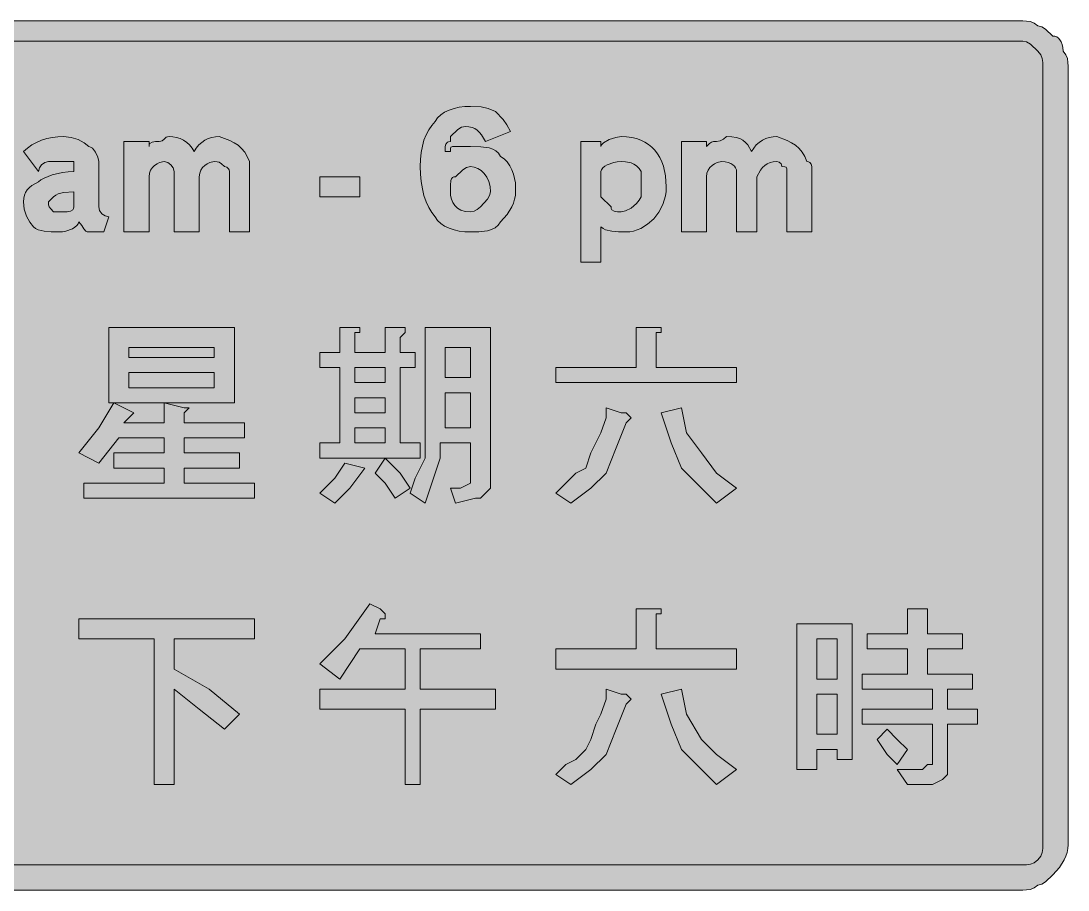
# Model space of a CAD drawing. Header units: metres. Extents: x 13 to 556, y 31 to 239.
# Drawn here: x 306.1 to 556.3, y 31.2 to 238.8 of the extents above; entities that cross this region are included whole.
import ezdxf

# ---------------------------------------------------------------- set-up
doc = ezdxf.new("R2010")
doc.units = ezdxf.units.M
doc.layers.add('FILL_BLACK_000000', color=7, linetype='Continuous', true_color=0x000000)
doc.layers.add('FILL_WHITE_FFFFFF', color=7, linetype='Continuous', true_color=0xffffff)

msp = doc.modelspace()

# ---------------------------------------------------------------- hatches: boundary and pattern name
at = {"layer": 'FILL_BLACK_000000', "true_color": 0x000000}
h = msp.add_hatch(color=7, dxfattribs=at)
h.dxf.hatch_style = 1
h.paths.add_polyline_path([(546.39, 238.78), (547.29, 238.65), (548.19, 238.29), (549.09, 237.6), (549.99, 237.39), (550.89, 236.85), (552.69, 235.2), (553.14, 235.14), (553.57, 234.97), (553.98, 234.69), (554.34, 234.3), (554.65, 233.79), (554.88, 233.17), (555.04, 232.44), (555.09, 231.6), (555.78, 230.7), (556.14, 229.8), (556.27, 228.9), (556.29, 228), (556.29, 42), (556.23, 41.1), (556.07, 40.2), (555.78, 39.3), (555.39, 38.4), (554.27, 36.6), (552.69, 34.8), (550.89, 33.15), (549.99, 32.61), (549.09, 32.4), (548.19, 31.71), (547.29, 31.35), (546.39, 31.22), (545.49, 31.2), (22.29, 31.2), (21.39, 31.26), (20.49, 31.42), (19.59, 31.71), (18.69, 32.1), (16.89, 33.22), (15.09, 34.8), (14.38, 35.7), (13.89, 36.6), (13.4, 37.5), (12.69, 38.4), (12.69, 42), (12.69, 228), (12.9, 229.97), (13.44, 232.05), (14.21, 233.91), (14.64, 234.64), (15.09, 235.2), (16.89, 236.85), (17.79, 237.39), (18.69, 237.6), (19.59, 238.29), (20.49, 238.65), (21.39, 238.78), (22.29, 238.8), (545.49, 238.8), (546.39, 238.78)])
h.paths.add_polyline_path([(20.53, 233.57), (19.72, 233.05), (18.99, 232.35), (18.38, 231.48), (17.9, 230.46), (17.6, 229.29), (17.49, 228), (17.49, 42), (17.49, 39.6), (17.89, 39.55), (18.18, 39.41), (18.54, 39), (18.69, 38.4), (19.59, 37.71), (20.49, 37.35), (21.39, 37.22), (22.29, 37.2), (545.49, 37.2), (546.39, 37.22), (547.29, 37.35), (548.19, 37.71), (549.09, 38.4), (549.78, 39.3), (550.14, 40.2), (550.27, 41.1), (550.29, 42), (550.29, 228), (550.27, 228.9), (550.14, 229.8), (549.78, 230.7), (549.09, 231.6), (547.29, 233.25), (546.39, 233.79), (545.49, 234), (22.29, 234), (21.39, 233.89), (20.53, 233.57)], flags=16)
h = msp.add_hatch(color=7, dxfattribs=at)
h.dxf.hatch_style = 1
h.paths.add_polyline_path([(408.71, 208.29), (408.84, 208.65), (409.2, 208.78), (409.89, 208.8), (413.49, 208.8), (415.97, 208.76), (417.99, 208.5), (418.83, 208.21), (419.56, 207.79), (420.18, 207.19), (420.69, 206.4), (421.53, 205.84), (422.27, 205.11), (422.88, 204.23), (423.39, 203.25), (423.78, 202.22), (424.06, 201.17), (424.23, 200.15), (424.29, 199.2), (424.29, 198), (424.23, 197.1), (424.06, 196.2), (423.78, 195.3), (423.39, 194.4), (422.27, 192.6), (420.69, 190.8), (420.13, 190.01), (419.4, 189.41), (418.52, 188.99), (417.54, 188.7), (415.46, 188.44), (413.49, 188.4), (412.14, 188.46), (410.83, 188.62), (409.57, 188.91), (408.39, 189.3), (407.33, 189.81), (406.4, 190.42), (405.65, 191.16), (405.09, 192), (404.25, 193.01), (403.52, 194.21), (402.9, 195.59), (402.39, 197.1), (402, 198.73), (401.71, 200.44), (401.55, 202.2), (401.49, 204), (401.55, 205.74), (401.71, 207.37), (402, 208.89), (402.39, 210.3), (402.9, 211.59), (403.52, 212.77), (404.25, 213.84), (405.09, 214.8), (405.65, 215.64), (406.4, 216.37), (407.33, 216.99), (408.39, 217.5), (409.57, 217.89), (410.83, 218.17), (412.14, 218.34), (413.49, 218.4), (416.04, 218.25), (417.71, 217.89), (419.49, 217.2), (421.29, 215.25), (422.19, 213.99), (423.09, 212.4), (417.09, 210), (416.17, 211.57), (415.68, 212.19), (415.14, 212.7), (414.55, 213.09), (413.88, 213.37), (413.14, 213.54), (412.29, 213.6), (411.39, 213.39), (410.49, 212.85), (408.69, 211.2), (408.69, 210), (408.29, 209.95), (408, 209.81), (407.64, 209.4), (407.49, 208.8), (407.49, 207.6), (408.69, 207.6), (408.71, 208.29)])
h.paths.add_polyline_path([(411.69, 203.25), (409.89, 201.6), (409.49, 201.54), (409.2, 201.37), (408.98, 201.09), (408.84, 200.7), (408.71, 199.57), (408.69, 198), (408.75, 197.1), (408.93, 196.24), (409.26, 195.43), (409.74, 194.7), (410.39, 194.09), (411.22, 193.61), (412.25, 193.31), (413.49, 193.2), (414.37, 193.39), (415.14, 193.8), (415.89, 194.4), (417.54, 196.2), (418.08, 197.1), (418.29, 198), (418.18, 199.29), (417.88, 200.46), (417.4, 201.48), (416.79, 202.35), (416.06, 203.05), (415.25, 203.57), (414.39, 203.89), (413.49, 204), (412.59, 203.79), (411.69, 203.25)], flags=16)
h = msp.add_hatch(color=7, dxfattribs=at)
h.dxf.hatch_style = 1
h.paths.add_polyline_path([(322.29, 188.4), (321.89, 188.45), (321.58, 188.61), (321.09, 189.15), (320.6, 189.92), (319.89, 190.8), (319.78, 190.35), (319.48, 189.92), (319, 189.51), (318.39, 189.15), (316.85, 188.61), (315.99, 188.45), (315.09, 188.4), (313.31, 188.42), (311.64, 188.55), (310.2, 188.91), (309.59, 189.2), (309.09, 189.6), (308.21, 190.71), (307.44, 192.15), (306.9, 193.82), (306.69, 195.6), (306.75, 196.45), (306.92, 197.19), (307.2, 197.86), (307.59, 198.45), (308.1, 198.99), (308.72, 199.48), (310.29, 200.4), (310.85, 200.85), (311.6, 201.28), (313.59, 202.05), (316.03, 202.59), (317.34, 202.75), (318.69, 202.8), (318.69, 205.2), (316.29, 205.2), (312.69, 205.2), (311.81, 204.99), (311.04, 204.45), (310.5, 203.68), (310.29, 202.8), (306.69, 207.6), (307.64, 208.44), (308.7, 209.17), (309.83, 209.79), (311.04, 210.3), (312.3, 210.69), (313.61, 210.97), (314.94, 211.14), (316.29, 211.2), (318.07, 210.99), (319.74, 210.45), (321.18, 209.68), (322.29, 208.8), (322.74, 208.69), (323.17, 208.41), (323.94, 207.45), (324.48, 206.27), (324.69, 205.2), (324.69, 194.4), (324.9, 193.52), (325.44, 192.75), (326.21, 192.21), (327.09, 192), (325.89, 188.4), (322.29, 188.4)])
h.paths.add_polyline_path([(312.84, 194.4), (313.2, 193.91), (313.89, 193.2), (316.29, 193.2), (317.17, 193.22), (317.94, 193.35), (318.48, 193.71), (318.64, 194), (318.69, 194.4), (318.69, 198), (316.29, 197.85), (314.98, 197.49), (314.39, 197.2), (313.89, 196.8), (312.69, 195.6), (312.71, 194.89), (312.84, 194.4)], flags=16)
h = msp.add_hatch(color=7, dxfattribs=at)
h.dxf.hatch_style = 1
h.paths.add_polyline_path([(351.22, 204.97), (350.62, 204.69), (350.04, 204.3), (349.51, 203.79), (349.08, 203.17), (348.8, 202.44), (348.69, 201.6), (348.69, 188.4), (342.69, 188.4), (342.69, 202.8), (342.48, 203.68), (341.94, 204.45), (341.17, 204.99), (340.29, 205.2), (339.22, 204.97), (338.62, 204.69), (338.04, 204.3), (337.51, 203.79), (337.08, 203.17), (336.8, 202.44), (336.69, 201.6), (336.69, 188.4), (330.69, 188.4), (330.69, 210), (336.69, 210), (336.69, 208.8), (336.74, 209.2), (336.9, 209.49), (337.44, 209.85), (338.21, 209.98), (339.09, 210), (339.49, 210.05), (339.8, 210.19), (340.29, 210.6), (340.78, 211.01), (341.09, 211.15), (341.49, 211.2), (342.39, 211.14), (343.27, 210.97), (344.13, 210.69), (344.94, 210.3), (345.7, 209.79), (346.38, 209.17), (346.99, 208.44), (347.49, 207.6), (347.99, 208.44), (348.6, 209.17), (349.28, 209.79), (350.04, 210.3), (350.85, 210.69), (351.71, 210.97), (352.59, 211.14), (353.49, 211.2), (355.97, 210.26), (357.03, 209.72), (357.99, 209.1), (358.83, 208.36), (359.56, 207.49), (360.18, 206.44), (360.69, 205.2), (360.69, 204), (360.69, 188.4), (355.89, 188.4), (355.89, 202.8), (355.84, 203.2), (355.7, 203.49), (355.29, 203.85), (354.69, 204), (353.98, 204.69), (353.49, 205.05), (353, 205.18), (352.29, 205.2), (351.22, 204.97)])
h = msp.add_hatch(color=7, dxfattribs=at)
h.dxf.hatch_style = 1
h.paths.add_polyline_path([(460.07, 197.01), (459.82, 195.98), (459.46, 194.98), (458.52, 193.15), (457.29, 191.55), (455.84, 190.24), (454.22, 189.24), (452.48, 188.62), (451.59, 188.46), (450.69, 188.4), (448.91, 188.42), (447.24, 188.55), (445.8, 188.91), (445.19, 189.2), (444.69, 189.6), (444.69, 181.2), (439.89, 181.2), (439.89, 210), (444.69, 210), (444.69, 208.8), (444.85, 209.25), (445.27, 209.68), (446.64, 210.45), (448.23, 210.99), (449.49, 211.2), (450.8, 211.14), (452.02, 210.98), (453.16, 210.71), (454.22, 210.34), (455.19, 209.87), (456.07, 209.3), (456.87, 208.64), (457.59, 207.9), (458.22, 207.07), (458.77, 206.16), (459.24, 205.17), (459.62, 204.11), (460.12, 201.78), (460.29, 199.2), (460.23, 198.09), (460.07, 197.01)])
h.paths.add_polyline_path([(451.89, 194.1), (452.56, 194.61), (453.2, 195.22), (453.79, 195.96), (454.29, 196.8), (454.29, 201.6), (454.29, 202.8), (453.79, 203.59), (453.2, 204.19), (452.56, 204.61), (451.89, 204.9), (450.58, 205.16), (449.49, 205.2), (448.59, 205.15), (447.73, 204.99), (446.19, 204.45), (445.58, 204.09), (445.1, 203.68), (444.8, 203.25), (444.69, 202.8), (444.69, 196.8), (447.09, 194.4), (447.14, 194), (447.3, 193.71), (447.84, 193.35), (448.61, 193.22), (449.49, 193.2), (450.58, 193.42), (451.89, 194.1)], flags=16)
h = msp.add_hatch(color=7, dxfattribs=at)
h.dxf.hatch_style = 1
h.paths.add_polyline_path([(485.84, 205.14), (485.1, 204.97), (484.43, 204.69), (483.84, 204.3), (483.3, 203.79), (482.81, 203.17), (481.89, 201.6), (481.89, 188.4), (477.09, 188.4), (477.09, 202.8), (477.03, 203.25), (476.86, 203.68), (476.58, 204.09), (476.19, 204.45), (475.68, 204.76), (475.06, 204.99), (474.33, 205.15), (473.49, 205.2), (472.42, 204.97), (471.82, 204.69), (471.24, 204.3), (470.71, 203.79), (470.28, 203.17), (470, 202.44), (469.89, 201.6), (469.89, 188.4), (463.89, 188.4), (463.89, 210), (469.89, 210), (469.89, 208.8), (470.6, 209.49), (471.09, 209.85), (471.58, 209.98), (472.29, 210), (473.17, 210.19), (473.94, 210.6), (474.69, 211.2), (475.93, 211.14), (476.98, 210.97), (477.85, 210.69), (478.59, 210.3), (479.21, 209.79), (479.75, 209.17), (480.69, 207.6), (481.19, 208.44), (481.8, 209.17), (482.48, 209.79), (483.24, 210.3), (484.05, 210.69), (484.91, 210.97), (485.79, 211.14), (486.69, 211.2), (489.17, 210.26), (490.23, 209.72), (491.19, 209.1), (492.03, 208.36), (492.77, 207.49), (493.38, 206.44), (493.89, 205.2), (494.29, 205.15), (494.58, 205.01), (494.94, 204.6), (495.09, 204), (495.09, 188.4), (489.09, 188.4), (489.09, 202.8), (489.07, 203.49), (488.94, 203.85), (488.58, 203.98), (487.89, 204), (487.84, 204.4), (487.7, 204.69), (487.29, 205.05), (486.69, 205.2), (485.84, 205.14)])
h = msp.add_hatch(color=7, dxfattribs=at)
h.dxf.hatch_style = 1
h.paths.add_polyline_path([(387.09, 196.8), (377.49, 196.8), (377.49, 201.6), (387.09, 201.6), (387.09, 196.8)])
h = msp.add_hatch(color=7, dxfattribs=at)
h.dxf.hatch_style = 1
h.paths.add_polyline_path([(327.09, 165.6), (357.09, 165.6), (357.09, 147.6), (327.09, 147.6), (327.09, 165.6)])
h.paths.add_polyline_path([(331.89, 160.8), (331.89, 158.4), (352.29, 158.4), (352.29, 160.8), (331.89, 160.8)], flags=16)
h.paths.add_polyline_path([(352.29, 154.8), (331.89, 154.8), (331.89, 151.2), (352.29, 151.2), (352.29, 154.8)], flags=16)
h = msp.add_hatch(color=7, dxfattribs=at)
h.dxf.hatch_style = 1
h.paths.add_polyline_path([(387.09, 165.6), (387.09, 164.4), (385.89, 164.4), (385.89, 159.6), (393.09, 159.6), (393.09, 165.6), (396.69, 165.6), (397.89, 165.6), (397.89, 164.4), (396.69, 163.2), (396.69, 159.6), (400.29, 159.6), (400.29, 156), (396.69, 156), (396.69, 138), (401.49, 138), (401.49, 134.4), (377.49, 134.4), (377.49, 138), (382.29, 138), (382.29, 156), (377.49, 156), (377.49, 159.6), (382.29, 159.6), (382.29, 165.6), (385.89, 165.6), (387.09, 165.6)])
h.paths.add_polyline_path([(385.89, 145.2), (393.09, 145.2), (393.09, 148.8), (385.89, 148.8), (385.89, 145.2)], flags=16)
h.paths.add_polyline_path([(385.89, 141.6), (385.89, 138), (393.09, 138), (393.09, 141.6), (385.89, 141.6)], flags=16)
h.paths.add_polyline_path([(393.09, 156), (385.89, 156), (385.89, 152.4), (393.09, 152.4), (393.09, 156)], flags=16)
h = msp.add_hatch(color=7, dxfattribs=at)
h.dxf.hatch_style = 1
h.paths.add_polyline_path([(418.29, 127.2), (417.09, 126), (415.89, 124.8), (414.69, 124.8), (409.89, 123.6), (408.69, 127.2), (411.09, 127.2), (413.49, 128.4), (413.49, 129.6), (413.49, 138), (406.29, 138), (406.29, 134.4), (405.09, 130.8), (403.89, 127.2), (402.69, 123.6), (399.09, 126), (400.29, 129.6), (402.69, 134.4), (402.69, 139.2), (402.69, 146.4), (402.69, 165.6), (418.29, 165.6), (418.29, 129.6), (418.29, 127.2)])
h.paths.add_polyline_path([(407.49, 150), (407.49, 141.6), (413.49, 141.6), (413.49, 150), (407.49, 150)], flags=16)
h.paths.add_polyline_path([(413.49, 160.8), (407.49, 160.8), (407.49, 153.6), (413.49, 153.6), (413.49, 160.8)], flags=16)
h = msp.add_hatch(color=7, dxfattribs=at)
h.dxf.hatch_style = 1
h.paths.add_polyline_path([(457.89, 165.6), (459.09, 165.6), (459.09, 164.4), (457.89, 164.4), (457.89, 156), (477.09, 156), (477.09, 152.4), (433.89, 152.4), (433.89, 156), (453.09, 156), (453.09, 165.6), (456.69, 165.6), (457.89, 165.6)])
h = msp.add_hatch(color=7, dxfattribs=at)
h.dxf.hatch_style = 1
h.paths.add_polyline_path([(330.69, 142.8), (340.29, 142.8), (340.29, 147.6), (345.09, 146.4), (346.29, 146.4), (345.09, 145.2), (345.09, 142.8), (359.49, 142.8), (359.49, 139.2), (345.09, 139.2), (345.09, 135.6), (358.29, 135.6), (358.29, 132), (345.09, 132), (345.09, 128.4), (361.89, 128.4), (361.89, 124.8), (321.09, 124.8), (321.09, 128.4), (340.29, 128.4), (340.29, 132), (328.29, 132), (328.29, 135.6), (340.29, 135.6), (340.29, 139.2), (329.49, 139.2), (324.69, 133.2), (319.89, 135.6), (324.69, 141.6), (328.29, 147.6), (333.09, 145.2), (330.69, 142.8)])
h = msp.add_hatch(color=7, dxfattribs=at)
h.dxf.hatch_style = 1
h.paths.add_polyline_path([(450.69, 145.2), (451.89, 144), (450.69, 142.8), (448.29, 136.8), (445.89, 130.8), (442.29, 127.2), (437.49, 123.6), (433.89, 126), (436.29, 128.4), (438.69, 130.8), (441.09, 132), (442.29, 135.6), (443.49, 138), (444.69, 140.4), (445.89, 144), (445.89, 146.4), (449.49, 145.2), (450.69, 145.2)])
h = msp.add_hatch(color=7, dxfattribs=at)
h.dxf.hatch_style = 1
h.paths.add_polyline_path([(465.09, 140.4), (468.69, 135.6), (472.29, 130.8), (477.09, 127.2), (472.29, 123.6), (468.69, 127.2), (463.89, 132), (461.49, 138), (459.09, 145.2), (463.89, 146.4), (465.09, 140.4)])
h = msp.add_hatch(color=7, dxfattribs=at)
h.dxf.hatch_style = 1
h.paths.add_polyline_path([(381.09, 129.6), (383.49, 133.2), (388.29, 132), (384.69, 127.2), (381.09, 123.6), (377.49, 126), (381.09, 129.6)])
h = msp.add_hatch(color=7, dxfattribs=at)
h.dxf.hatch_style = 1
h.paths.add_polyline_path([(396.69, 130.8), (399.09, 127.2), (395.49, 124.8), (393.09, 128.4), (390.69, 130.8), (393.09, 134.4), (396.69, 130.8)])
h = msp.add_hatch(color=7, dxfattribs=at)
h.dxf.hatch_style = 1
h.paths.add_polyline_path([(383.49, 91.2), (389.49, 99.6), (391.89, 98.4), (393.09, 97.2), (393.09, 96), (391.89, 96), (390.69, 92.4), (415.89, 92.4), (415.89, 88.8), (401.49, 88.8), (401.49, 79.2), (419.49, 79.2), (419.49, 74.4), (401.49, 74.4), (401.49, 56.4), (397.89, 56.4), (397.89, 74.4), (377.49, 74.4), (377.49, 79.2), (397.89, 79.2), (397.89, 88.8), (387.09, 88.8), (382.29, 81.6), (377.49, 85.2), (383.49, 91.2)])
h = msp.add_hatch(color=7, dxfattribs=at)
h.dxf.hatch_style = 1
h.paths.add_polyline_path([(457.89, 98.4), (459.09, 98.4), (459.09, 97.2), (457.89, 97.2), (457.89, 88.8), (477.09, 88.8), (477.09, 84), (433.89, 84), (433.89, 88.8), (453.09, 88.8), (453.09, 98.4), (456.69, 98.4), (457.89, 98.4)])
h = msp.add_hatch(color=7, dxfattribs=at)
h.dxf.hatch_style = 1
h.paths.add_polyline_path([(517.89, 88.8), (508.29, 88.8), (508.29, 92.4), (517.89, 92.4), (517.89, 98.4), (521.49, 98.4), (522.69, 98.4), (522.69, 97.2), (522.69, 92.4), (531.09, 92.4), (531.09, 88.8), (522.69, 88.8), (522.69, 82.8), (533.49, 82.8), (533.49, 79.2), (527.49, 79.2), (527.49, 74.4), (534.69, 74.4), (534.69, 70.8), (527.49, 70.8), (527.49, 61.2), (527.49, 58.8), (526.29, 57.6), (523.89, 56.4), (521.49, 56.4), (517.89, 56.4), (515.49, 60), (520.29, 60), (521.49, 60), (522.69, 61.2), (523.89, 61.2), (523.89, 62.4), (523.89, 70.8), (507.09, 70.8), (507.09, 74.4), (523.89, 74.4), (523.89, 79.2), (507.09, 79.2), (507.09, 82.8), (517.89, 82.8), (517.89, 88.8)])
h = msp.add_hatch(color=7, dxfattribs=at)
h.dxf.hatch_style = 1
h.paths.add_polyline_path([(361.89, 96), (361.89, 91.2), (342.69, 91.2), (342.69, 84), (351.09, 79.2), (358.29, 73.2), (354.69, 69.6), (348.69, 74.4), (342.69, 79.2), (342.69, 56.4), (337.89, 56.4), (337.89, 91.2), (319.89, 91.2), (319.89, 96), (361.89, 96)])
h = msp.add_hatch(color=7, dxfattribs=at)
h.dxf.hatch_style = 1
h.paths.add_polyline_path([(501.09, 62.4), (501.09, 64.8), (496.29, 64.8), (496.29, 60), (491.49, 60), (491.49, 62.4), (491.49, 94.8), (504.69, 94.8), (504.69, 62.4), (501.09, 62.4)])
h.paths.add_polyline_path([(496.29, 91.2), (496.29, 81.6), (501.09, 81.6), (501.09, 91.2), (496.29, 91.2)], flags=16)
h.paths.add_polyline_path([(501.09, 78), (496.29, 78), (496.29, 68.4), (501.09, 68.4), (501.09, 78)], flags=16)
h = msp.add_hatch(color=7, dxfattribs=at)
h.dxf.hatch_style = 1
h.paths.add_polyline_path([(450.69, 78), (451.89, 76.8), (450.69, 75.6), (448.29, 69.6), (445.89, 63.6), (442.29, 60), (437.49, 56.4), (433.89, 58.8), (436.29, 61.2), (438.69, 62.4), (441.09, 64.8), (442.29, 67.2), (443.49, 70.8), (444.69, 73.2), (445.89, 76.8), (445.89, 79.2), (449.49, 78), (450.69, 78)])
h = msp.add_hatch(color=7, dxfattribs=at)
h.dxf.hatch_style = 1
h.paths.add_polyline_path([(465.09, 73.2), (468.69, 67.2), (472.29, 63.6), (477.09, 60), (472.29, 56.4), (468.69, 60), (463.89, 64.8), (461.49, 70.8), (459.09, 78), (463.89, 79.2), (465.09, 73.2)])
h = msp.add_hatch(color=7, dxfattribs=at)
h.dxf.hatch_style = 1
h.paths.add_polyline_path([(515.49, 67.2), (517.89, 64.8), (515.49, 61.2), (513.09, 63.6), (510.69, 67.2), (513.09, 69.6), (515.49, 67.2)])
at = {"layer": 'FILL_WHITE_FFFFFF', "true_color": 0xffffff}
h = msp.add_hatch(color=7, dxfattribs=at)
h.dxf.hatch_style = 1
h.paths.add_polyline_path([(545.49, 234), (546.39, 233.79), (547.29, 233.25), (549.09, 231.6), (549.78, 230.7), (550.14, 229.8), (550.27, 228.9), (550.29, 228), (550.29, 42), (550.27, 41.1), (550.14, 40.2), (549.78, 39.3), (549.09, 38.4), (548.19, 37.71), (547.29, 37.35), (546.39, 37.22), (545.49, 37.2), (22.29, 37.2), (21.39, 37.22), (20.49, 37.35), (19.59, 37.71), (18.69, 38.4), (18, 39.3), (17.64, 40.2), (17.51, 41.1), (17.49, 42), (17.49, 228), (17.51, 228.9), (17.64, 229.8), (18, 230.7), (18.69, 231.6), (20.49, 233.25), (21.39, 233.79), (22.29, 234), (545.49, 234)])

# ---------------------------------------------------------------- linework, layer by layer
at = {"layer": 'FILL_BLACK_000000', "lineweight": 0, "true_color": 0x000000}
for points in [[(22.29, 238.8), (545.49, 238.8), (546.39, 238.78), (547.29, 238.65), (548.19, 238.29), (549.09, 237.6), (549.99, 237.39), (550.89, 236.85), (552.69, 235.2), (553.14, 235.14), (553.57, 234.97), (553.98, 234.69), (554.34, 234.3), (554.65, 233.79), (554.88, 233.17), (555.04, 232.44), (555.09, 231.6), (555.78, 230.7), (556.14, 229.8), (556.27, 228.9), (556.29, 228), (556.29, 42), (556.23, 41.1), (556.07, 40.2), (555.78, 39.3), (555.39, 38.4), (554.27, 36.6), (552.69, 34.8), (550.89, 33.15), (549.99, 32.61), (549.09, 32.4), (548.19, 31.71), (547.29, 31.35), (546.39, 31.22), (545.49, 31.2), (22.29, 31.2)], [(22.29, 37.2), (545.49, 37.2), (546.39, 37.22), (547.29, 37.35), (548.19, 37.71), (549.09, 38.4), (549.78, 39.3), (550.14, 40.2), (550.27, 41.1), (550.29, 42), (550.29, 228), (550.27, 228.9), (550.14, 229.8), (549.78, 230.7), (549.09, 231.6), (547.29, 233.25), (546.39, 233.79), (545.49, 234), (22.29, 234)]]:
    msp.add_lwpolyline(points, dxfattribs=at)
for points in [[(408.71, 208.29), (408.84, 208.65), (409.2, 208.78), (409.89, 208.8), (413.49, 208.8), (415.97, 208.76), (417.99, 208.5), (418.83, 208.21), (419.56, 207.79), (420.18, 207.19), (420.69, 206.4), (421.53, 205.84), (422.27, 205.11), (422.88, 204.23), (423.39, 203.25), (423.78, 202.22), (424.06, 201.17), (424.23, 200.15), (424.29, 199.2), (424.29, 198), (424.23, 197.1), (424.06, 196.2), (423.78, 195.3), (423.39, 194.4), (422.27, 192.6), (420.69, 190.8), (420.13, 190.01), (419.4, 189.41), (418.52, 188.99), (417.54, 188.7), (415.46, 188.44), (413.49, 188.4), (412.14, 188.46), (410.83, 188.62), (409.57, 188.91), (408.39, 189.3), (407.33, 189.81), (406.4, 190.42), (405.65, 191.16), (405.09, 192), (404.25, 193.01), (403.52, 194.21), (402.9, 195.59), (402.39, 197.1), (402, 198.73), (401.71, 200.44), (401.55, 202.2), (401.49, 204), (401.55, 205.74), (401.71, 207.37), (402, 208.89), (402.39, 210.3), (402.9, 211.59), (403.52, 212.77), (404.25, 213.84), (405.09, 214.8), (405.65, 215.64), (406.4, 216.37), (407.33, 216.99), (408.39, 217.5), (409.57, 217.89), (410.83, 218.17), (412.14, 218.34), (413.49, 218.4), (416.04, 218.25), (417.71, 217.89), (419.49, 217.2), (421.29, 215.25), (422.19, 213.99), (423.09, 212.4), (417.09, 210), (416.17, 211.57), (415.68, 212.19), (415.14, 212.7), (414.55, 213.09), (413.88, 213.37), (413.14, 213.54), (412.29, 213.6), (411.39, 213.39), (410.49, 212.85), (408.69, 211.2), (408.69, 210), (408.29, 209.95), (408, 209.81), (407.64, 209.4), (407.49, 208.8), (407.49, 207.6), (408.69, 207.6)], [(322.29, 188.4), (321.89, 188.45), (321.58, 188.61), (321.09, 189.15), (320.6, 189.92), (319.89, 190.8), (319.78, 190.35), (319.48, 189.92), (319, 189.51), (318.39, 189.15), (316.85, 188.61), (315.99, 188.45), (315.09, 188.4), (313.31, 188.42), (311.64, 188.55), (310.2, 188.91), (309.59, 189.2), (309.09, 189.6), (308.21, 190.71), (307.44, 192.15), (306.9, 193.82), (306.69, 195.6), (306.75, 196.45), (306.92, 197.19), (307.2, 197.86), (307.59, 198.45), (308.1, 198.99), (308.72, 199.48), (310.29, 200.4), (310.85, 200.85), (311.6, 201.28), (313.59, 202.05), (316.03, 202.59), (317.34, 202.75), (318.69, 202.8), (318.69, 205.2), (316.29, 205.2), (312.69, 205.2), (311.81, 204.99), (311.04, 204.45), (310.5, 203.68), (310.29, 202.8), (306.69, 207.6), (307.64, 208.44), (308.7, 209.17), (309.83, 209.79), (311.04, 210.3), (312.3, 210.69), (313.61, 210.97), (314.94, 211.14), (316.29, 211.2), (318.07, 210.99), (319.74, 210.45), (321.18, 209.68), (322.29, 208.8), (322.74, 208.69), (323.17, 208.41), (323.94, 207.45), (324.48, 206.27), (324.69, 205.2), (324.69, 194.4), (324.9, 193.52), (325.44, 192.75), (326.21, 192.21), (327.09, 192), (325.89, 188.4)], [(351.22, 204.97), (350.62, 204.69), (350.04, 204.3), (349.51, 203.79), (349.08, 203.17), (348.8, 202.44), (348.69, 201.6), (348.69, 188.4), (342.69, 188.4), (342.69, 202.8), (342.48, 203.68), (341.94, 204.45), (341.17, 204.99), (340.29, 205.2), (339.22, 204.97), (338.62, 204.69), (338.04, 204.3), (337.51, 203.79), (337.08, 203.17), (336.8, 202.44), (336.69, 201.6), (336.69, 188.4), (330.69, 188.4), (330.69, 210), (336.69, 210), (336.69, 208.8), (336.74, 209.2), (336.9, 209.49), (337.44, 209.85), (338.21, 209.98), (339.09, 210), (339.49, 210.05), (339.8, 210.19), (340.29, 210.6), (340.78, 211.01), (341.09, 211.15), (341.49, 211.2), (342.39, 211.14), (343.27, 210.97), (344.13, 210.69), (344.94, 210.3), (345.7, 209.79), (346.38, 209.17), (346.99, 208.44), (347.49, 207.6), (347.99, 208.44), (348.6, 209.17), (349.28, 209.79), (350.04, 210.3), (350.85, 210.69), (351.71, 210.97), (352.59, 211.14), (353.49, 211.2), (355.97, 210.26), (357.03, 209.72), (357.99, 209.1), (358.83, 208.36), (359.56, 207.49), (360.18, 206.44), (360.69, 205.2), (360.69, 204), (360.69, 188.4), (355.89, 188.4), (355.89, 202.8), (355.84, 203.2), (355.7, 203.49), (355.29, 203.85), (354.69, 204), (353.98, 204.69), (353.49, 205.05), (353, 205.18), (352.29, 205.2)], [(460.07, 197.01), (459.82, 195.98), (459.46, 194.98), (458.52, 193.15), (457.29, 191.55), (455.84, 190.24), (454.22, 189.24), (452.48, 188.62), (451.59, 188.46), (450.69, 188.4), (448.91, 188.42), (447.24, 188.55), (445.8, 188.91), (445.19, 189.2), (444.69, 189.6), (444.69, 181.2), (439.89, 181.2), (439.89, 210), (444.69, 210), (444.69, 208.8), (444.85, 209.25), (445.27, 209.68), (446.64, 210.45), (448.23, 210.99), (449.49, 211.2), (450.8, 211.14), (452.02, 210.98), (453.16, 210.71), (454.22, 210.34), (455.19, 209.87), (456.07, 209.3), (456.87, 208.64), (457.59, 207.9), (458.22, 207.07), (458.77, 206.16), (459.24, 205.17), (459.62, 204.11), (460.12, 201.78), (460.29, 199.2), (460.23, 198.09)], [(485.84, 205.14), (485.1, 204.97), (484.43, 204.69), (483.84, 204.3), (483.3, 203.79), (482.81, 203.17), (481.89, 201.6), (481.89, 188.4), (477.09, 188.4), (477.09, 202.8), (477.03, 203.25), (476.86, 203.68), (476.58, 204.09), (476.19, 204.45), (475.68, 204.76), (475.06, 204.99), (474.33, 205.15), (473.49, 205.2), (472.42, 204.97), (471.82, 204.69), (471.24, 204.3), (470.71, 203.79), (470.28, 203.17), (470, 202.44), (469.89, 201.6), (469.89, 188.4), (463.89, 188.4), (463.89, 210), (469.89, 210), (469.89, 208.8), (470.6, 209.49), (471.09, 209.85), (471.58, 209.98), (472.29, 210), (473.17, 210.19), (473.94, 210.6), (474.69, 211.2), (475.93, 211.14), (476.98, 210.97), (477.85, 210.69), (478.59, 210.3), (479.21, 209.79), (479.75, 209.17), (480.69, 207.6), (481.19, 208.44), (481.8, 209.17), (482.48, 209.79), (483.24, 210.3), (484.05, 210.69), (484.91, 210.97), (485.79, 211.14), (486.69, 211.2), (489.17, 210.26), (490.23, 209.72), (491.19, 209.1), (492.03, 208.36), (492.77, 207.49), (493.38, 206.44), (493.89, 205.2), (494.29, 205.15), (494.58, 205.01), (494.94, 204.6), (495.09, 204), (495.09, 188.4), (489.09, 188.4), (489.09, 202.8), (489.07, 203.49), (488.94, 203.85), (488.58, 203.98), (487.89, 204), (487.84, 204.4), (487.7, 204.69), (487.29, 205.05), (486.69, 205.2)], [(451.89, 194.1), (452.56, 194.61), (453.2, 195.22), (453.79, 195.96), (454.29, 196.8), (454.29, 201.6), (454.29, 202.8), (453.79, 203.59), (453.2, 204.19), (452.56, 204.61), (451.89, 204.9), (450.58, 205.16), (449.49, 205.2), (448.59, 205.15), (447.73, 204.99), (446.19, 204.45), (445.58, 204.09), (445.1, 203.68), (444.8, 203.25), (444.69, 202.8), (444.69, 196.8), (447.09, 194.4), (447.14, 194), (447.3, 193.71), (447.84, 193.35), (448.61, 193.22), (449.49, 193.2), (450.58, 193.42)], [(411.69, 203.25), (409.89, 201.6), (409.49, 201.54), (409.2, 201.37), (408.98, 201.09), (408.84, 200.7), (408.71, 199.57), (408.69, 198), (408.75, 197.1), (408.93, 196.24), (409.26, 195.43), (409.74, 194.7), (410.39, 194.09), (411.22, 193.61), (412.25, 193.31), (413.49, 193.2), (414.37, 193.39), (415.14, 193.8), (415.89, 194.4), (417.54, 196.2), (418.08, 197.1), (418.29, 198), (418.18, 199.29), (417.88, 200.46), (417.4, 201.48), (416.79, 202.35), (416.06, 203.05), (415.25, 203.57), (414.39, 203.89), (413.49, 204), (412.59, 203.79)], [(387.09, 196.8), (377.49, 196.8), (377.49, 201.6), (387.09, 201.6)], [(312.84, 194.4), (313.2, 193.91), (313.89, 193.2), (316.29, 193.2), (317.17, 193.22), (317.94, 193.35), (318.48, 193.71), (318.64, 194), (318.69, 194.4), (318.69, 198), (316.29, 197.85), (314.98, 197.49), (314.39, 197.2), (313.89, 196.8), (312.69, 195.6), (312.71, 194.89)], [(327.09, 165.6), (357.09, 165.6), (357.09, 147.6), (327.09, 147.6)], [(387.09, 165.6), (387.09, 164.4), (385.89, 164.4), (385.89, 159.6), (393.09, 159.6), (393.09, 165.6), (396.69, 165.6), (397.89, 165.6), (397.89, 164.4), (396.69, 163.2), (396.69, 159.6), (400.29, 159.6), (400.29, 156), (396.69, 156), (396.69, 138), (401.49, 138), (401.49, 134.4), (377.49, 134.4), (377.49, 138), (382.29, 138), (382.29, 156), (377.49, 156), (377.49, 159.6), (382.29, 159.6), (382.29, 165.6), (385.89, 165.6)], [(418.29, 127.2), (417.09, 126), (415.89, 124.8), (414.69, 124.8), (409.89, 123.6), (408.69, 127.2), (411.09, 127.2), (413.49, 128.4), (413.49, 129.6), (413.49, 138), (406.29, 138), (406.29, 134.4), (405.09, 130.8), (403.89, 127.2), (402.69, 123.6), (399.09, 126), (400.29, 129.6), (402.69, 134.4), (402.69, 139.2), (402.69, 146.4), (402.69, 165.6), (418.29, 165.6), (418.29, 129.6)], [(457.89, 165.6), (459.09, 165.6), (459.09, 164.4), (457.89, 164.4), (457.89, 156), (477.09, 156), (477.09, 152.4), (433.89, 152.4), (433.89, 156), (453.09, 156), (453.09, 165.6), (456.69, 165.6)], [(331.89, 160.8), (331.89, 158.4), (352.29, 158.4), (352.29, 160.8)], [(413.49, 160.8), (407.49, 160.8), (407.49, 153.6), (413.49, 153.6)], [(393.09, 156), (385.89, 156), (385.89, 152.4), (393.09, 152.4)], [(352.29, 154.8), (331.89, 154.8), (331.89, 151.2), (352.29, 151.2)], [(385.89, 145.2), (393.09, 145.2), (393.09, 148.8), (385.89, 148.8)], [(407.49, 150), (407.49, 141.6), (413.49, 141.6), (413.49, 150)], [(330.69, 142.8), (340.29, 142.8), (340.29, 147.6), (345.09, 146.4), (346.29, 146.4), (345.09, 145.2), (345.09, 142.8), (359.49, 142.8), (359.49, 139.2), (345.09, 139.2), (345.09, 135.6), (358.29, 135.6), (358.29, 132), (345.09, 132), (345.09, 128.4), (361.89, 128.4), (361.89, 124.8), (321.09, 124.8), (321.09, 128.4), (340.29, 128.4), (340.29, 132), (328.29, 132), (328.29, 135.6), (340.29, 135.6), (340.29, 139.2), (329.49, 139.2), (324.69, 133.2), (319.89, 135.6), (324.69, 141.6), (328.29, 147.6), (333.09, 145.2)], [(450.69, 145.2), (451.89, 144), (450.69, 142.8), (448.29, 136.8), (445.89, 130.8), (442.29, 127.2), (437.49, 123.6), (433.89, 126), (436.29, 128.4), (438.69, 130.8), (441.09, 132), (442.29, 135.6), (443.49, 138), (444.69, 140.4), (445.89, 144), (445.89, 146.4), (449.49, 145.2)], [(465.09, 140.4), (468.69, 135.6), (472.29, 130.8), (477.09, 127.2), (472.29, 123.6), (468.69, 127.2), (463.89, 132), (461.49, 138), (459.09, 145.2), (463.89, 146.4)], [(385.89, 141.6), (385.89, 138), (393.09, 138), (393.09, 141.6)], [(381.09, 129.6), (383.49, 133.2), (388.29, 132), (384.69, 127.2), (381.09, 123.6), (377.49, 126)], [(396.69, 130.8), (399.09, 127.2), (395.49, 124.8), (393.09, 128.4), (390.69, 130.8), (393.09, 134.4)], [(383.49, 91.2), (389.49, 99.6), (391.89, 98.4), (393.09, 97.2), (393.09, 96), (391.89, 96), (390.69, 92.4), (415.89, 92.4), (415.89, 88.8), (401.49, 88.8), (401.49, 79.2), (419.49, 79.2), (419.49, 74.4), (401.49, 74.4), (401.49, 56.4), (397.89, 56.4), (397.89, 74.4), (377.49, 74.4), (377.49, 79.2), (397.89, 79.2), (397.89, 88.8), (387.09, 88.8), (382.29, 81.6), (377.49, 85.2)], [(457.89, 98.4), (459.09, 98.4), (459.09, 97.2), (457.89, 97.2), (457.89, 88.8), (477.09, 88.8), (477.09, 84), (433.89, 84), (433.89, 88.8), (453.09, 88.8), (453.09, 98.4), (456.69, 98.4)], [(517.89, 88.8), (508.29, 88.8), (508.29, 92.4), (517.89, 92.4), (517.89, 98.4), (521.49, 98.4), (522.69, 98.4), (522.69, 97.2), (522.69, 92.4), (531.09, 92.4), (531.09, 88.8), (522.69, 88.8), (522.69, 82.8), (533.49, 82.8), (533.49, 79.2), (527.49, 79.2), (527.49, 74.4), (534.69, 74.4), (534.69, 70.8), (527.49, 70.8), (527.49, 61.2), (527.49, 58.8), (526.29, 57.6), (523.89, 56.4), (521.49, 56.4), (517.89, 56.4), (515.49, 60), (520.29, 60), (521.49, 60), (522.69, 61.2), (523.89, 61.2), (523.89, 62.4), (523.89, 70.8), (507.09, 70.8), (507.09, 74.4), (523.89, 74.4), (523.89, 79.2), (507.09, 79.2), (507.09, 82.8), (517.89, 82.8)], [(361.89, 96), (361.89, 91.2), (342.69, 91.2), (342.69, 84), (351.09, 79.2), (358.29, 73.2), (354.69, 69.6), (348.69, 74.4), (342.69, 79.2), (342.69, 56.4), (337.89, 56.4), (337.89, 91.2), (319.89, 91.2), (319.89, 96)], [(501.09, 62.4), (501.09, 64.8), (496.29, 64.8), (496.29, 60), (491.49, 60), (491.49, 62.4), (491.49, 94.8), (504.69, 94.8), (504.69, 62.4)], [(496.29, 91.2), (496.29, 81.6), (501.09, 81.6), (501.09, 91.2)], [(450.69, 78), (451.89, 76.8), (450.69, 75.6), (448.29, 69.6), (445.89, 63.6), (442.29, 60), (437.49, 56.4), (433.89, 58.8), (436.29, 61.2), (438.69, 62.4), (441.09, 64.8), (442.29, 67.2), (443.49, 70.8), (444.69, 73.2), (445.89, 76.8), (445.89, 79.2), (449.49, 78)], [(465.09, 73.2), (468.69, 67.2), (472.29, 63.6), (477.09, 60), (472.29, 56.4), (468.69, 60), (463.89, 64.8), (461.49, 70.8), (459.09, 78), (463.89, 79.2)], [(501.09, 78), (496.29, 78), (496.29, 68.4), (501.09, 68.4)], [(515.49, 67.2), (517.89, 64.8), (515.49, 61.2), (513.09, 63.6), (510.69, 67.2), (513.09, 69.6)]]:
    msp.add_lwpolyline(points, close=True, dxfattribs=at)
at = {"layer": 'FILL_WHITE_FFFFFF', "lineweight": 0, "true_color": 0xffffff}
msp.add_lwpolyline([(22.29, 234), (545.49, 234), (546.39, 233.79), (547.29, 233.25), (549.09, 231.6), (549.78, 230.7), (550.14, 229.8), (550.27, 228.9), (550.29, 228), (550.29, 42), (550.27, 41.1), (550.14, 40.2), (549.78, 39.3), (549.09, 38.4), (548.19, 37.71), (547.29, 37.35), (546.39, 37.22), (545.49, 37.2), (22.29, 37.2)], dxfattribs=at)

doc.saveas('drawing.dxf')
